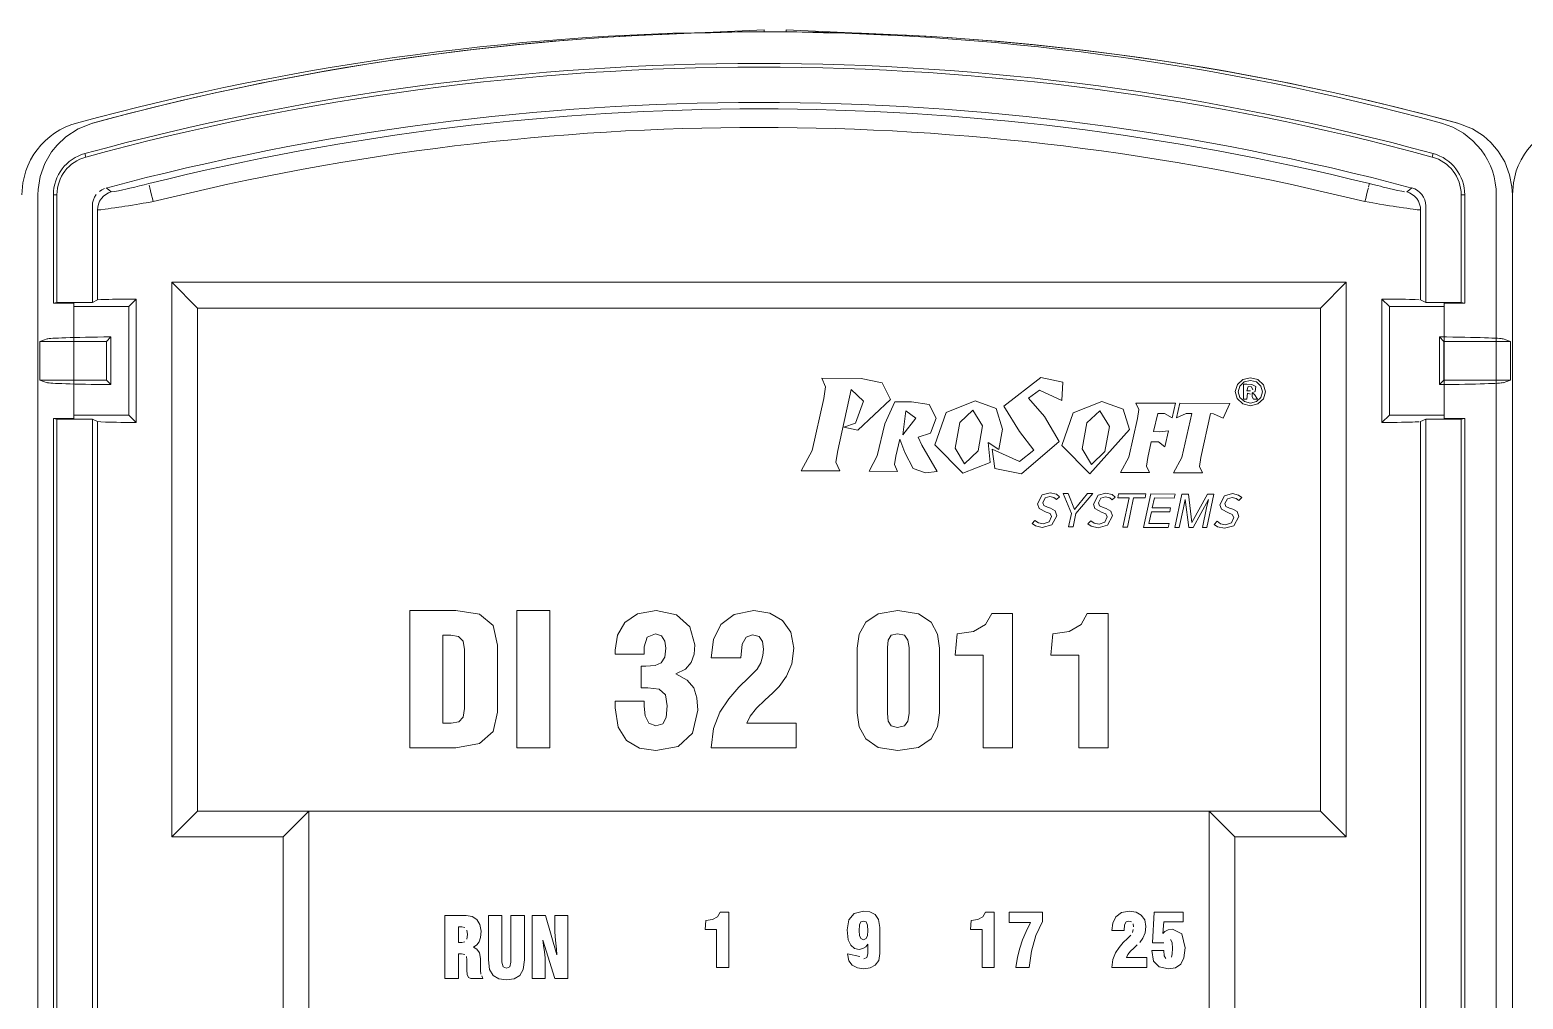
# Model space of a CAD drawing. Header units: millimetres. Extents: x -6000 to 26000, y -6000 to 26000.
# Drawn here: x 125.45 to 131.05, y -4531.38 to -4527.75 of the extents above; entities that cross this region are included whole.
import ezdxf

# ---------------------------------------------------------------- set-up
doc = ezdxf.new("R2010")
doc.units = ezdxf.units.MM
doc.header["$MEASUREMENT"] = 0
doc.layers.add('Чертеж и Рисунок_Ном._пера__1', color=7, linetype='Continuous', lineweight=15)
doc.layers.add('Чертеж и Рисунок_Ном._пера__7', color=7, linetype='Continuous', lineweight=15)

msp = doc.modelspace()

# ---------------------------------------------------------------- linework, layer by layer
at = {"layer": 'Чертеж и Рисунок_Ном._пера__1', "color": 7, "linetype": 'Continuous', "lineweight": 15, "flags": 128}
for points in [[(128.6465, -4529.068), (128.5672, -4529.0518), (128.4206, -4529.051), (128.4344, -4529.0838), (128.428, -4529.1274), (128.3849, -4529.3214), (128.3437, -4529.3975), (128.4874, -4529.3982), (128.4731, -4529.3654), (128.48, -4529.3219), (128.5301, -4529.0932)], [(129.3233, -4529.0655), (129.2405, -4529.0487), (129.1023, -4529.1556), (129.1603, -4529.2505)], [(129.9767, -4529.0749), (129.9977, -4529.0558)], [(129.9767, -4529.0749), (129.9977, -4529.0558)], [(129.9977, -4529.0558), (130.0254, -4529.0492)], [(129.9977, -4529.0558), (130.0254, -4529.0492)], [(130.0254, -4529.0492), (130.0537, -4529.0563)], [(130.0254, -4529.0492), (130.0537, -4529.0563)], [(130.0537, -4529.0563), (130.0742, -4529.0755)], [(130.0537, -4529.0563), (130.0742, -4529.0755)], [(128.5033, -4529.2348), (128.5553, -4529.2454), (128.6772, -4529.1306), (128.6465, -4529.068)], [(128.5301, -4529.0932), (128.5761, -4529.137), (128.5469, -4529.2191)], [(129.2539, -4529.1945), (129.1949, -4529.1253), (129.2361, -4529.0953)], [(129.2361, -4529.0953), (129.3193, -4529.1343), (129.3233, -4529.0655)], [(129.9765, -4529.1275), (129.969, -4529.1014), (129.9767, -4529.0749)], [(129.9765, -4529.1275), (129.969, -4529.1014), (129.9767, -4529.0749)], [(129.9863, -4529.0803), (129.9801, -4529.1015), (129.9862, -4529.1228), (130.003, -4529.1384)], [(129.9863, -4529.0803), (129.9801, -4529.1015), (129.9862, -4529.1228), (130.003, -4529.1384)], [(130.0027, -4529.065), (129.9863, -4529.0803)], [(130.0027, -4529.065), (129.9863, -4529.0803)], [(129.9998, -4529.1295), (129.9998, -4529.0739), (130.0119, -4529.0739), (130.0311, -4529.0741), (130.0462, -4529.0817)], [(129.9998, -4529.1295), (129.9998, -4529.0739), (130.0119, -4529.0739), (130.0311, -4529.0741), (130.0462, -4529.0817)], [(130.0256, -4529.111), (130.015, -4529.1067), (130.0119, -4529.1296), (129.9998, -4529.1295)], [(130.0256, -4529.111), (130.015, -4529.1067), (130.0119, -4529.1296), (129.9998, -4529.1295)], [(130.0255, -4529.0595), (130.0027, -4529.065)], [(130.0255, -4529.0595), (130.0027, -4529.065)], [(130.03, -4529.0835), (130.0169, -4529.0827), (130.0119, -4529.098)], [(130.03, -4529.0835), (130.0169, -4529.0827), (130.0119, -4529.098)], [(130.0119, -4529.098), (130.0261, -4529.098)], [(130.0119, -4529.098), (130.0261, -4529.098)], [(130.0479, -4529.065), (130.0255, -4529.0595)], [(130.0479, -4529.065), (130.0255, -4529.0595)], [(130.0341, -4529.0946), (130.03, -4529.0835)], [(130.0341, -4529.0946), (130.03, -4529.0835)], [(130.0438, -4529.1005), (130.0322, -4529.1053)], [(130.0438, -4529.1005), (130.0322, -4529.1053)], [(130.0462, -4529.0817), (130.0438, -4529.1005)], [(130.0462, -4529.0817), (130.0438, -4529.1005)], [(130.0647, -4529.0806), (130.0479, -4529.065)], [(130.0647, -4529.0806), (130.0479, -4529.065)], [(130.0483, -4529.1385), (130.0649, -4529.1229), (130.0709, -4529.102), (130.0647, -4529.0806)], [(130.0483, -4529.1385), (130.0649, -4529.1229), (130.0709, -4529.102), (130.0647, -4529.0806)], [(130.0742, -4529.0755), (130.0818, -4529.102), (130.0741, -4529.1283)], [(130.0742, -4529.0755), (130.0818, -4529.102), (130.0741, -4529.1283)], [(128.8224, -4529.15), (128.7566, -4529.14), (128.6945, -4529.1397), (128.656, -4529.222), (128.6281, -4529.3422), (128.5972, -4529.3993), (128.7035, -4529.3998), (128.6927, -4529.3741), (128.6976, -4529.3426), (128.7121, -4529.2791), (128.731, -4529.329), (128.7626, -4529.389)], [(128.8269, -4529.257), (128.8488, -4529.2006), (128.8224, -4529.15)], [(129.073, -4529.1646), (128.9942, -4529.136), (128.8865, -4529.1789)], [(129.043, -4529.2916), (129.0832, -4529.3183), (129.0975, -4529.2413), (129.073, -4529.1646)], [(129.3621, -4529.1813), (129.3193, -4529.3029), (129.4237, -4529.4087), (129.5731, -4529.2437), (129.5486, -4529.167)], [(129.4698, -4529.1383), (129.3621, -4529.1813)], [(129.5486, -4529.167), (129.4698, -4529.1383)], [(129.997, -4529.1469), (129.9765, -4529.1275)], [(129.997, -4529.1469), (129.9765, -4529.1275)], [(130.0254, -4529.1541), (129.997, -4529.1469)], [(130.0254, -4529.1541), (129.997, -4529.1469)], [(130.003, -4529.1384), (130.0255, -4529.144)], [(130.003, -4529.1384), (130.0255, -4529.144)], [(130.0535, -4529.1473), (130.0254, -4529.1541)], [(130.0535, -4529.1473), (130.0254, -4529.1541)], [(130.0255, -4529.144), (130.0483, -4529.1385)], [(130.0255, -4529.144), (130.0483, -4529.1385)], [(130.0741, -4529.1283), (130.0535, -4529.1473)], [(130.0741, -4529.1283), (130.0535, -4529.1473)], [(128.5469, -4529.2191), (128.5033, -4529.2348)], [(128.8865, -4529.1789), (128.8437, -4529.3006), (128.9482, -4529.4063), (129.051, -4529.3668), (129.043, -4529.2916)], [(129.0054, -4529.3225), (128.9552, -4529.3714), (128.9195, -4529.3125), (128.9377, -4529.2163)], [(128.9377, -4529.2163), (128.9857, -4529.1708)], [(128.9857, -4529.1708), (129.0217, -4529.2297), (129.0054, -4529.3225)], [(129.1603, -4529.2505), (129.2143, -4529.3206), (129.1613, -4529.3625), (129.0587, -4529.3173), (129.0681, -4529.3887), (129.1682, -4529.4092), (129.3094, -4529.2879), (129.2539, -4529.1945)], [(129.4308, -4529.3737), (129.3951, -4529.3149), (129.4133, -4529.2187)], [(129.4133, -4529.2187), (129.4613, -4529.1732)], [(129.4613, -4529.1732), (129.4973, -4529.2321), (129.481, -4529.3249)], [(128.7949, -4529.3022), (128.7808, -4529.2724), (128.8269, -4529.257)], [(128.8525, -4529.4006), (128.7949, -4529.3022)], [(129.481, -4529.3249), (129.4308, -4529.3737)], [(128.7626, -4529.389), (128.809, -4529.4056)], [(128.809, -4529.4056), (128.8525, -4529.4006)], [(129.2755, -4529.5581), (129.2613, -4529.5522), (129.2347, -4529.5383), (129.2288, -4529.5215), (129.2463, -4529.4877)], [(129.2463, -4529.4877), (129.2761, -4529.4798)], [(129.2573, -4529.4993), (129.2479, -4529.5171), (129.252, -4529.5277)], [(129.29, -4529.4979), (129.2748, -4529.4941), (129.2573, -4529.4993)], [(129.2761, -4529.4798), (129.2993, -4529.4854)], [(129.2993, -4529.4854), (129.3107, -4529.4948), (129.2998, -4529.5056), (129.29, -4529.4979)], [(129.4842, -4529.5592), (129.4699, -4529.5532), (129.4433, -4529.5393), (129.4374, -4529.5225), (129.4549, -4529.4887)], [(129.4549, -4529.4887), (129.4847, -4529.4808), (129.5079, -4529.4865), (129.5193, -4529.4958), (129.5085, -4529.5066), (129.4986, -4529.4989)], [(129.466, -4529.5004), (129.4565, -4529.5182), (129.4606, -4529.5287)], [(129.4986, -4529.4989), (129.4835, -4529.4951), (129.466, -4529.5004)], [(129.9169, -4529.5417), (129.911, -4529.5249), (129.9285, -4529.4911)], [(129.9285, -4529.4911), (129.9583, -4529.4832), (129.9815, -4529.4889)], [(129.9395, -4529.5028), (129.9301, -4529.5205), (129.9342, -4529.5311)], [(129.957, -4529.4975), (129.9395, -4529.5028)], [(129.9722, -4529.5013), (129.957, -4529.4975)], [(129.9815, -4529.4889), (129.9929, -4529.4982), (129.982, -4529.509), (129.9722, -4529.5013)], [(129.252, -4529.5277), (129.2657, -4529.5342), (129.2772, -4529.5376), (129.2939, -4529.5472), (129.3007, -4529.5658), (129.2818, -4529.5997)], [(129.272, -4529.5888), (129.2809, -4529.5692), (129.2755, -4529.5581)], [(129.4606, -4529.5287), (129.4744, -4529.5352), (129.4858, -4529.5387), (129.5026, -4529.5482)], [(129.4806, -4529.5899), (129.4895, -4529.5703), (129.4842, -4529.5592)], [(129.5026, -4529.5482), (129.5093, -4529.5668), (129.4904, -4529.6008)], [(129.9577, -4529.5616), (129.9435, -4529.5556), (129.9169, -4529.5417)], [(129.9342, -4529.5311), (129.9479, -4529.5376), (129.9593, -4529.541), (129.9761, -4529.5506)], [(129.9761, -4529.5506), (129.9829, -4529.5692), (129.964, -4529.6032)], [(129.2204, -4529.6035), (129.2077, -4529.5949), (129.2188, -4529.5834)], [(129.2188, -4529.5834), (129.2317, -4529.5922)], [(129.2818, -4529.5997), (129.2463, -4529.6096), (129.2204, -4529.6035)], [(129.2317, -4529.5922), (129.25, -4529.596)], [(129.25, -4529.596), (129.272, -4529.5888)], [(129.429, -4529.6046), (129.4164, -4529.5959), (129.4274, -4529.5844)], [(129.4274, -4529.5844), (129.4403, -4529.5932)], [(129.4904, -4529.6008), (129.4549, -4529.6106), (129.429, -4529.6046)], [(129.4403, -4529.5932), (129.4587, -4529.597)], [(129.4587, -4529.597), (129.4806, -4529.5899)], [(129.9285, -4529.613), (129.9026, -4529.607), (129.8899, -4529.5983), (129.901, -4529.5868)], [(129.901, -4529.5868), (129.9138, -4529.5956)], [(129.9138, -4529.5956), (129.9322, -4529.5994)], [(129.964, -4529.6032), (129.9285, -4529.613)], [(129.9322, -4529.5994), (129.9542, -4529.5922)], [(129.9542, -4529.5922), (129.9631, -4529.5726), (129.9577, -4529.5616)]]:
    msp.add_lwpolyline(points, dxfattribs=at)
for points in [[(130.0322, -4529.1053), (130.0405, -4529.1117), (130.0519, -4529.1298), (130.0369, -4529.1297), (130.0319, -4529.1206)], [(130.0322, -4529.1053), (130.0405, -4529.1117), (130.0519, -4529.1298), (130.0369, -4529.1297), (130.0319, -4529.1206)], [(129.7456, -4529.1449), (129.5971, -4529.1442), (129.6075, -4529.1687), (129.6027, -4529.2014), (129.5707, -4529.3469), (129.5394, -4529.404), (129.6472, -4529.4045), (129.6368, -4529.38), (129.6417, -4529.3473), (129.6543, -4529.2894), (129.6814, -4529.2895), (129.7052, -4529.3075), (129.719, -4529.2481), (129.687, -4529.2513), (129.6629, -4529.2512), (129.6784, -4529.1829), (129.7041, -4529.183), (129.7324, -4529.1995)], [(129.9483, -4529.1459), (129.923, -4529.2004), (129.887, -4529.1839), (129.8767, -4529.1838), (129.8402, -4529.3483), (129.8354, -4529.381), (129.8458, -4529.4055), (129.7381, -4529.405), (129.7693, -4529.3479), (129.8057, -4529.1835), (129.7846, -4529.1834), (129.7486, -4529.1996), (129.761, -4529.145)], [(128.7236, -4529.2628), (128.7355, -4529.1733), (128.773, -4529.201)], [(129.3434, -4529.4827), (129.3667, -4529.543), (129.4154, -4529.483), (129.4352, -4529.4831), (129.3721, -4529.5577), (129.3614, -4529.608), (129.3445, -4529.6079), (129.3552, -4529.5576), (129.3238, -4529.4826)], [(129.565, -4529.609), (129.5481, -4529.6089), (129.5715, -4529.4988), (129.5291, -4529.4986), (129.5322, -4529.4836), (129.634, -4529.4841), (129.6309, -4529.4991), (129.5884, -4529.4989)], [(129.718, -4529.6098), (129.6255, -4529.6093), (129.6521, -4529.4842), (129.7433, -4529.4847), (129.7402, -4529.4997), (129.6659, -4529.4993), (129.658, -4529.536), (129.7264, -4529.5363), (129.7233, -4529.5513), (129.6549, -4529.551), (129.6456, -4529.5944), (129.7211, -4529.5948)], [(129.7935, -4529.4849), (129.8066, -4529.5909), (129.8651, -4529.4853), (129.8891, -4529.4854), (129.8625, -4529.6105), (129.8461, -4529.6104), (129.8618, -4529.5365), (129.8691, -4529.5053), (129.8111, -4529.6102), (129.7944, -4529.6102), (129.7816, -4529.5049), (129.7749, -4529.5361), (129.7592, -4529.61), (129.7428, -4529.6099), (129.7694, -4529.4848)]]:
    msp.add_lwpolyline(points, close=True, dxfattribs=at)
at = {"layer": 'Чертеж и Рисунок_Ном._пера__7', "color": 7, "linetype": 'Continuous', "lineweight": 15}
for p, q in [((127.821, -4527.7641), (128.204, -4527.7473)), ((128.204, -4527.7473), (128.204, -4527.7549)), ((128.2874, -4527.7473), (128.6704, -4527.7641)), ((128.2874, -4527.7549), (128.2874, -4527.7473)), ((125.6604, -4528.2103), (125.6639, -4528.2232)), ((130.7103, -4528.2103), (130.7068, -4528.2232)), ((125.4846, -4534.9602), (125.4846, -4528.3644)), ((125.4846, -4534.9602), (125.4846, -4528.3647)), ((125.5424, -4528.7704), (125.5424, -4528.3647)), ((125.5558, -4528.3647), (125.5424, -4528.3647)), ((125.5558, -4528.3647), (125.5558, -4528.7677)), ((130.8149, -4528.3647), (130.8149, -4528.7677)), ((130.8149, -4528.3647), (130.8282, -4528.3647)), ((130.8282, -4528.3647), (130.8282, -4528.7704)), ((130.9465, -4534.9602), (130.9465, -4528.3644)), ((131.0068, -4528.3644), (131.0068, -4534.9602)), ((131.0068, -4528.3644), (131.0068, -4534.9602)), ((131.0068, -4534.9184), (131.0068, -4528.3647)), ((125.6885, -4528.7677), (125.6885, -4528.4063)), ((125.7077, -4528.4211), (125.7077, -4528.7581)), ((130.663, -4528.7581), (130.663, -4528.4211)), ((130.6822, -4528.7677), (130.6822, -4528.4063)), ((125.9859, -4528.6921), (130.3848, -4528.6921)), ((125.9859, -4528.6921), (126.0823, -4528.7884)), ((125.9859, -4530.768), (125.9859, -4528.6921)), ((130.2884, -4528.7884), (130.3848, -4528.6921)), ((130.3848, -4528.6921), (130.3848, -4530.768)), ((125.5558, -4528.7677), (125.5424, -4528.7704)), ((125.619, -4528.7704), (125.5424, -4528.7704)), ((125.6885, -4528.7677), (125.5558, -4528.7677)), ((125.619, -4528.7826), (125.619, -4528.7704)), ((125.7077, -4528.7581), (125.6885, -4528.7677)), ((125.8247, -4528.7826), (125.8526, -4528.7548)), ((125.8526, -4528.7548), (125.8526, -4529.2169)), ((130.5181, -4529.2169), (130.5181, -4528.7548)), ((130.5181, -4528.7548), (130.546, -4528.7826)), ((130.6822, -4528.7677), (130.663, -4528.7581)), ((130.8149, -4528.7677), (130.6822, -4528.7677)), ((130.7517, -4528.7704), (130.7517, -4528.7826)), ((130.8282, -4528.7704), (130.7517, -4528.7704)), ((130.8282, -4528.7704), (130.8149, -4528.7677)), ((125.8247, -4528.7826), (125.619, -4528.7826)), ((125.619, -4529.189), (125.619, -4528.7826)), ((125.8247, -4528.7826), (125.8247, -4529.189)), ((130.2884, -4528.7884), (126.0823, -4528.7884)), ((126.0823, -4528.7884), (126.0823, -4530.6716)), ((130.2884, -4530.6716), (130.2884, -4528.7884)), ((130.546, -4528.7826), (130.7517, -4528.7826)), ((130.546, -4529.189), (130.546, -4528.7826)), ((130.7517, -4528.7826), (130.7517, -4529.189)), ((125.4918, -4528.9131), (125.5196, -4528.9039)), ((125.4918, -4528.9131), (125.4918, -4529.0585)), ((125.7409, -4528.9131), (125.4918, -4528.9131)), ((125.7409, -4528.9131), (125.7576, -4528.8964)), ((125.7409, -4528.9131), (125.7409, -4529.0585)), ((125.7576, -4528.8964), (125.7576, -4529.0752)), ((130.7338, -4528.8964), (130.7338, -4529.0752)), ((130.7338, -4528.8964), (130.7505, -4528.9131)), ((130.9995, -4528.9131), (130.7505, -4528.9131)), ((130.7505, -4529.0585), (130.7505, -4528.9131)), ((130.9995, -4528.9131), (130.9718, -4528.9039)), ((130.9995, -4528.9131), (130.9995, -4529.0585)), ((125.5196, -4529.0678), (125.4918, -4529.0585)), ((125.4918, -4529.0585), (125.7409, -4529.0585)), ((125.7409, -4529.0585), (125.7576, -4529.0752)), ((130.7505, -4529.0585), (130.7338, -4529.0752)), ((130.7505, -4529.0585), (130.9995, -4529.0585)), ((130.9718, -4529.0678), (130.9995, -4529.0585)), ((125.5424, -4529.2013), (125.5424, -4533.7919)), ((125.5558, -4529.2039), (125.5424, -4529.2013)), ((125.619, -4529.2013), (125.5424, -4529.2013)), ((125.6885, -4529.2039), (125.5558, -4529.2039)), ((125.5558, -4529.2039), (125.5558, -4533.7892)), ((125.8247, -4529.189), (125.619, -4529.189)), ((125.619, -4529.189), (125.619, -4529.2013)), ((125.6885, -4529.2039), (125.7077, -4529.2135)), ((125.6885, -4533.7892), (125.6885, -4529.2039)), ((125.7077, -4529.2135), (125.7077, -4533.7796)), ((125.8526, -4529.2169), (125.8247, -4529.189)), ((130.5181, -4529.2169), (130.546, -4529.189)), ((130.546, -4529.189), (130.7517, -4529.189)), ((130.6822, -4529.2039), (130.663, -4529.2135)), ((130.663, -4533.7796), (130.663, -4529.2135)), ((130.8149, -4529.2039), (130.6822, -4529.2039)), ((130.6822, -4533.7892), (130.6822, -4529.2039)), ((130.7517, -4529.2013), (130.7517, -4529.189)), ((130.8282, -4529.2013), (130.7517, -4529.2013)), ((130.8282, -4529.2013), (130.8149, -4529.2039)), ((130.8149, -4533.7892), (130.8149, -4529.2039)), ((130.8282, -4529.2013), (130.8282, -4533.7919)), ((125.9859, -4530.768), (126.0823, -4530.6716)), ((126.0823, -4530.6716), (126.4996, -4530.6716)), ((126.3075, -4530.6716), (130.0632, -4530.6716)), ((126.4032, -4530.768), (126.4996, -4530.6716)), ((126.4996, -4530.6716), (126.4996, -4534.5664)), ((126.4996, -4530.6716), (129.8711, -4530.6716)), ((129.8711, -4530.6716), (130.2884, -4530.6716)), ((129.8711, -4530.6716), (129.9675, -4530.768)), ((129.8711, -4534.5664), (129.8711, -4530.6716)), ((130.2884, -4530.6716), (130.3848, -4530.768)), ((126.4032, -4530.768), (125.9859, -4530.768)), ((126.4032, -4534.6628), (126.4032, -4530.768)), ((130.3848, -4530.768), (129.9675, -4530.768)), ((129.9675, -4530.768), (129.9675, -4534.6628))]:
    msp.add_line(p, q, dxfattribs=at)
at = {"layer": 'Чертеж и Рисунок_Ном._пера__7', "color": 7, "linetype": 'Continuous', "lineweight": 15, "flags": 128}
for points in [[(125.6291, -4528.0963), (125.6075, -4528.1032), (125.5865, -4528.1117), (125.5663, -4528.122), (125.5469, -4528.1339), (125.5299, -4528.1463), (125.5116, -4528.1621), (125.4957, -4528.1783), (125.4812, -4528.1958), (125.4691, -4528.213), (125.4568, -4528.2338), (125.4463, -4528.2558), (125.4388, -4528.2755), (125.4279, -4528.3193), (125.4242, -4528.3644)], [(125.6894, -4528.0963), (125.6351, -4528.1175), (125.589, -4528.1473), (125.5561, -4528.1783), (125.5356, -4528.2039), (125.5104, -4528.2473), (125.493, -4528.2964), (125.4853, -4528.3445), (125.4846, -4528.3644)], [(130.7416, -4528.0963), (130.7842, -4528.1118), (130.8238, -4528.1339), (130.8592, -4528.1622), (130.8895, -4528.1958), (130.9034, -4528.2157), (130.9139, -4528.2338), (130.9244, -4528.2558), (130.9319, -4528.2755), (130.9383, -4528.2973), (130.9428, -4528.3195), (130.9457, -4528.3435), (130.9465, -4528.3644)], [(130.8019, -4528.0963), (130.8568, -4528.1177), (130.8982, -4528.144), (130.9263, -4528.1688), (130.9539, -4528.2012), (130.9781, -4528.2413), (130.9965, -4528.2894), (131.0052, -4528.3345), (131.0068, -4528.3644)], [(131.2117, -4528.0963), (131.1901, -4528.1032), (131.1691, -4528.1117), (131.1489, -4528.122), (131.1295, -4528.1339), (131.1126, -4528.1463), (131.0942, -4528.1621), (131.0783, -4528.1783), (131.0638, -4528.1958), (131.0517, -4528.213), (131.0394, -4528.2338), (131.0289, -4528.2558), (131.0214, -4528.2755), (131.0105, -4528.3193), (131.0068, -4528.3644)], [(125.7594, -4528.3539), (125.7717, -4528.3525), (125.7858, -4528.3497), (125.8028, -4528.346), (125.8135, -4528.3435), (125.8283, -4528.3401), (125.8475, -4528.3355), (125.8645, -4528.3314), (125.882, -4528.3271), (125.8995, -4528.3228)], [(125.9034, -4528.3387), (125.9008, -4528.3282)], [(130.4712, -4528.3228), (130.4683, -4528.3346)], [(130.4712, -4528.3228), (130.4843, -4528.326), (130.5022, -4528.3304), (130.5124, -4528.3329), (130.5232, -4528.3355), (130.5353, -4528.3384), (130.5457, -4528.3408), (130.5619, -4528.3446), (130.5767, -4528.3479), (130.5924, -4528.3513), (130.6027, -4528.3532)], [(125.6885, -4528.4063), (125.6894, -4528.395), (125.6922, -4528.3839), (125.6967, -4528.3735), (125.7029, -4528.3639)], [(125.7077, -4528.4211), (125.7086, -4528.4103), (125.7112, -4528.3993), (125.7158, -4528.3886), (125.7221, -4528.3787), (125.7301, -4528.37), (125.7393, -4528.3629), (125.7492, -4528.3575), (125.7594, -4528.3539)], [(125.7146, -4528.3521), (125.724, -4528.3457), (125.7343, -4528.341)], [(125.7594, -4528.3539), (125.7498, -4528.3465), (125.7401, -4528.3391)], [(125.9162, -4528.3902), (125.9132, -4528.3782), (125.9102, -4528.3659), (125.9063, -4528.3503), (125.9034, -4528.3387)], [(130.4673, -4528.3387), (130.4644, -4528.3503), (130.4605, -4528.3659), (130.4575, -4528.3782), (130.4545, -4528.3902)], [(130.6306, -4528.3391), (130.6209, -4528.3465), (130.6113, -4528.3539)], [(130.663, -4528.4211), (130.6621, -4528.4103), (130.6595, -4528.3993), (130.6549, -4528.3886), (130.6485, -4528.3787), (130.6406, -4528.37), (130.6314, -4528.3629), (130.6215, -4528.3575), (130.6113, -4528.3539)], [(130.6306, -4528.3391), (130.6412, -4528.3429), (130.6512, -4528.3484), (130.6601, -4528.3555), (130.6678, -4528.3639), (130.674, -4528.3735), (130.6785, -4528.3839), (130.6813, -4528.395), (130.6822, -4528.4063)], [(125.7077, -4528.4211), (125.7204, -4528.4204), (125.7359, -4528.4185), (125.7471, -4528.4169), (125.7594, -4528.4152), (125.7722, -4528.4133), (125.7882, -4528.4108), (125.7984, -4528.4093), (125.8102, -4528.4074), (125.8237, -4528.4053), (125.8389, -4528.4028), (125.8526, -4528.4006), (125.8658, -4528.3985), (125.8783, -4528.3965), (125.8897, -4528.3946), (125.9, -4528.3929), (125.9162, -4528.3902)], [(130.4545, -4528.3902), (130.4702, -4528.3928), (130.4846, -4528.3952), (130.4974, -4528.3973), (130.5086, -4528.3991), (130.5259, -4528.4019), (130.5471, -4528.4053), (130.5605, -4528.4074), (130.5723, -4528.4093), (130.5825, -4528.4108), (130.5985, -4528.4133), (130.6113, -4528.4152), (130.6235, -4528.4169), (130.6348, -4528.4185), (130.6503, -4528.4204), (130.6619, -4528.4212)], [(125.7077, -4528.7581), (125.7196, -4528.757), (125.7379, -4528.7563), (125.7498, -4528.756), (125.7636, -4528.7558), (125.7788, -4528.7555), (125.7956, -4528.7553), (125.823, -4528.755), (125.8526, -4528.7548)], [(130.5181, -4528.7548), (130.5477, -4528.755), (130.5751, -4528.7553), (130.5919, -4528.7555), (130.6071, -4528.7558), (130.6209, -4528.756), (130.6328, -4528.7563), (130.6429, -4528.7567), (130.6572, -4528.7574)], [(125.7077, -4529.2135), (125.7196, -4529.2146), (125.7379, -4529.2153), (125.7498, -4529.2156), (125.7636, -4529.2159), (125.7788, -4529.2162), (125.7956, -4529.2164), (125.823, -4529.2167), (125.8526, -4529.2169)], [(130.5181, -4529.2169), (130.5477, -4529.2167), (130.5751, -4529.2164), (130.5919, -4529.2162), (130.6071, -4529.2159), (130.6209, -4529.2156), (130.6328, -4529.2153), (130.6429, -4529.215), (130.6572, -4529.2143)], [(127.1381, -4529.9344), (127.0496, -4529.9208), (126.8773, -4529.9208), (126.8773, -4530.4342)], [(127.1896, -4529.9768), (127.1381, -4529.9344)], [(127.7301, -4529.9331), (127.6826, -4529.966), (127.6553, -4530.0134)], [(127.7996, -4529.9208), (127.7301, -4529.9331)], [(127.8756, -4529.937), (127.7996, -4529.9208)], [(127.9264, -4529.9816), (127.8756, -4529.937)], [(128.0927, -4529.935), (128.0428, -4529.9735)], [(128.1664, -4529.9208), (128.0927, -4529.935)], [(128.2262, -4529.9302), (128.1664, -4529.9208)], [(128.2735, -4529.9576), (128.2262, -4529.9302)], [(128.6316, -4529.9326), (128.5849, -4529.9642)], [(128.7055, -4529.9208), (128.6316, -4529.9326)], [(128.7825, -4529.9327), (128.7055, -4529.9208)], [(128.83, -4529.9644), (128.7825, -4529.9327)], [(129.0251, -4530.4342), (129.1352, -4530.4342), (129.1352, -4529.9316), (129.0566, -4529.9316), (129.0337, -4529.9727)], [(129.3833, -4530.4342), (129.4934, -4530.4342), (129.4934, -4529.9316), (129.4148, -4529.9316), (129.3919, -4529.9727), (129.3466, -4529.9989)], [(127.1893, -4530.3732), (127.2062, -4530.3012), (127.2062, -4530.0509), (127.1896, -4529.9768)], [(127.7667, -4530.0207), (127.7975, -4530.0073)], [(127.7975, -4530.0073), (127.8199, -4530.0152)], [(127.942, -4530.084), (127.9447, -4530.0488), (127.9264, -4529.9816)], [(128.0428, -4529.9735), (128.0145, -4530.0297)], [(128.3046, -4530.0016), (128.2735, -4529.9576)], [(128.3158, -4530.061), (128.3046, -4530.0016)], [(128.5849, -4529.9642), (128.5604, -4530.0092)], [(128.6805, -4530.0134), (128.7041, -4530.0073)], [(128.7041, -4530.0073), (128.7298, -4530.0134)], [(128.854, -4530.0095), (128.83, -4529.9644)], [(128.9884, -4529.9989), (128.9279, -4530.0081), (128.92, -4530.0874), (129.0251, -4530.0874), (129.0251, -4530.4342)], [(129.0337, -4529.9727), (128.9884, -4529.9989)], [(129.3466, -4529.9989), (129.2861, -4530.0081), (129.2782, -4530.0874), (129.3833, -4530.0874), (129.3833, -4530.4342)], [(127.0009, -4530.0131), (127.031, -4530.0131), (127.0602, -4530.0182)], [(127.0604, -4530.3367), (127.0317, -4530.3419), (127.0009, -4530.3419), (127.0009, -4530.0131)], [(127.0602, -4530.0182), (127.0771, -4530.0351)], [(127.0771, -4530.0351), (127.0825, -4530.066), (127.0825, -4530.2876), (127.0771, -4530.3195)], [(127.6553, -4530.0134), (127.6466, -4530.0695), (127.6466, -4530.0838), (127.7553, -4530.0838)], [(127.7553, -4530.0838), (127.7553, -4530.0567), (127.7667, -4530.0207)], [(127.8199, -4530.0152), (127.8323, -4530.035)], [(127.8323, -4530.035), (127.8361, -4530.061), (127.8321, -4530.0958)], [(128.0145, -4530.0297), (128.0055, -4530.0974), (128.1171, -4530.0974), (128.1218, -4530.0472)], [(128.1218, -4530.0472), (128.1366, -4530.0198)], [(128.1366, -4530.0198), (128.1614, -4530.0116)], [(128.1614, -4530.0116), (128.1863, -4530.0183)], [(128.1863, -4530.0183), (128.1987, -4530.037)], [(128.1987, -4530.037), (128.2022, -4530.0653)], [(128.3083, -4530.12), (128.3158, -4530.061)], [(128.5604, -4530.0092), (128.5532, -4530.0617)], [(128.5532, -4530.0617), (128.5532, -4530.3033), (128.5604, -4530.3559)], [(128.6695, -4530.3347), (128.6669, -4530.3062), (128.6669, -4530.0595), (128.6695, -4530.0311)], [(128.6695, -4530.0311), (128.6805, -4530.0134)], [(128.7298, -4530.0134), (128.7432, -4530.0311), (128.747, -4530.0595), (128.747, -4530.3062), (128.7432, -4530.3347), (128.7298, -4530.3523)], [(128.854, -4530.3557), (128.8607, -4530.3033), (128.8607, -4530.0617), (128.854, -4530.0095)], [(127.8321, -4530.0958), (127.8191, -4530.1164), (127.7959, -4530.1263)], [(127.9097, -4530.1404), (127.9315, -4530.1152)], [(127.9315, -4530.1152), (127.942, -4530.084)], [(128.2, -4530.089), (128.1926, -4530.1159), (128.1785, -4530.1396)], [(128.2022, -4530.0653), (128.2, -4530.089)], [(127.7959, -4530.1263), (127.761, -4530.1289), (127.7438, -4530.1289), (127.7438, -4530.2097), (127.7689, -4530.2097), (127.8119, -4530.2152)], [(127.8732, -4530.1575), (127.9097, -4530.1404)], [(127.9163, -4530.1808), (127.8732, -4530.1575)], [(128.1471, -4530.1714), (128.1099, -4530.2079)], [(128.1785, -4530.1396), (128.1471, -4530.1714)], [(128.2601, -4530.2054), (128.2885, -4530.1663)], [(128.2885, -4530.1663), (128.3083, -4530.12)], [(127.8119, -4530.2152), (127.835, -4530.2357)], [(127.9412, -4530.2102), (127.9163, -4530.1808)], [(127.9527, -4530.2471), (127.9412, -4530.2102)], [(128.1099, -4530.2079), (128.0719, -4530.2507)], [(128.1762, -4530.2864), (128.2069, -4530.2567), (128.2371, -4530.2289)], [(128.2371, -4530.2289), (128.2601, -4530.2054)], [(127.7592, -4530.3152), (127.7553, -4530.279), (127.7553, -4530.2597), (127.6466, -4530.2597), (127.6466, -4530.2847), (127.6579, -4530.3568)], [(127.835, -4530.2357), (127.8418, -4530.2769)], [(127.8418, -4530.2769), (127.838, -4530.321)], [(127.9555, -4530.2933), (127.9527, -4530.2471)], [(128.0719, -4530.2507), (128.0384, -4530.3016)], [(128.1516, -4530.3156), (128.1762, -4530.2864)], [(127.0771, -4530.3195), (127.0604, -4530.3367)], [(127.7728, -4530.3422), (127.7592, -4530.3152)], [(127.7982, -4530.3527), (127.7728, -4530.3422)], [(127.838, -4530.321), (127.8244, -4530.3453)], [(127.9364, -4530.3803), (127.9555, -4530.2933)], [(128.0055, -4530.4342), (128.3244, -4530.4342), (128.3244, -4530.3419), (128.1399, -4530.3419), (128.1516, -4530.3156)], [(128.0384, -4530.3016), (128.0146, -4530.3622)], [(128.7298, -4530.3523), (128.7041, -4530.3584), (128.6805, -4530.3523), (128.6695, -4530.3347)], [(126.8773, -4530.4342), (127.0496, -4530.4342), (127.1379, -4530.4185), (127.1893, -4530.3732)], [(127.6579, -4530.3568), (127.6894, -4530.4067)], [(127.8244, -4530.3453), (127.7982, -4530.3527)], [(127.8825, -4530.4294), (127.9364, -4530.3803)], [(128.0146, -4530.3622), (128.0055, -4530.4342)], [(128.5604, -4530.3559), (128.5849, -4530.4012)], [(128.83, -4530.4009), (128.854, -4530.3557)], [(127.6894, -4530.4067), (127.7374, -4530.4356)], [(127.7374, -4530.4356), (127.7982, -4530.4449)], [(127.7982, -4530.4449), (127.8825, -4530.4294)], [(128.5849, -4530.4012), (128.6316, -4530.433)], [(128.6316, -4530.433), (128.7055, -4530.4449)], [(128.7055, -4530.4449), (128.7825, -4530.4329)], [(128.7825, -4530.4329), (128.83, -4530.4009)], [(127.1108, -4531.0656), (127.0887, -4531.0619), (127.0089, -4531.0619), (127.0089, -4531.2977), (127.0597, -4531.2977), (127.0597, -4531.2057)], [(127.1399, -4531.0954), (127.1283, -4531.0769), (127.1108, -4531.0656)], [(127.1717, -4531.0619), (127.1717, -4531.2281), (127.1762, -4531.2639)], [(127.2266, -4531.2544), (127.2224, -4531.2372), (127.2224, -4531.0619), (127.1717, -4531.0619)], [(127.3024, -4531.2638), (127.3069, -4531.2281), (127.3069, -4531.0619), (127.2562, -4531.0619), (127.2562, -4531.2372), (127.252, -4531.2543)], [(127.3362, -4531.0619), (127.3362, -4531.2977), (127.3846, -4531.2977), (127.3846, -4531.2419), (127.3837, -4531.221)], [(127.4241, -4531.1652), (127.4268, -4531.1886), (127.4286, -4531.21), (127.3852, -4531.0619), (127.3362, -4531.0619)], [(127.3784, -4531.1749), (127.3761, -4531.1542), (127.4201, -4531.2977), (127.4691, -4531.2977), (127.4691, -4531.0619), (127.4207, -4531.0619), (127.4207, -4531.1207), (127.4217, -4531.1419)], [(128.0302, -4531.0669), (128.0115, -4531.0777)], [(128.0266, -4531.257), (128.072, -4531.257), (128.072, -4531.05), (128.0396, -4531.05), (128.0302, -4531.0669)], [(128.5766, -4531.0456), (128.541, -4531.0542), (128.5214, -4531.0784)], [(128.6002, -4531.0485), (128.5766, -4531.0456)], [(128.6332, -4531.0772), (128.6198, -4531.0585), (128.6002, -4531.0485)], [(129.0239, -4531.0669), (129.0053, -4531.0777)], [(129.0204, -4531.257), (129.0657, -4531.257), (129.0657, -4531.05), (129.0333, -4531.05), (129.0239, -4531.0669)], [(129.2225, -4531.1368), (129.2465, -4531.0844), (129.2465, -4531.05), (129.1217, -4531.05), (129.1217, -4531.088), (129.2014, -4531.088), (129.1856, -4531.1219)], [(129.5218, -4531.0673), (129.5101, -4531.0904)], [(129.5424, -4531.0514), (129.5218, -4531.0673)], [(129.5727, -4531.0456), (129.5424, -4531.0514)], [(129.5973, -4531.0494), (129.5727, -4531.0456)], [(129.6168, -4531.0607), (129.5973, -4531.0494)], [(129.6296, -4531.0789), (129.6168, -4531.0607)], [(129.701, -4531.0853), (129.7732, -4531.0853), (129.7732, -4531.05), (129.6648, -4531.05), (129.6589, -4531.1639), (129.701, -4531.1639)], [(127.0597, -4531.1043), (127.0723, -4531.1043), (127.0834, -4531.1073)], [(127.0835, -4531.1605), (127.0726, -4531.1634), (127.0597, -4531.1634), (127.0597, -4531.1043)], [(127.0907, -4531.1168), (127.0934, -4531.1338), (127.0908, -4531.1509)], [(127.1442, -4531.1213), (127.1399, -4531.0954)], [(127.1424, -4531.1443), (127.1442, -4531.1213)], [(128.0115, -4531.0777), (127.9866, -4531.0815), (127.9834, -4531.1142), (128.0266, -4531.1142), (128.0266, -4531.257)], [(128.5214, -4531.0784), (128.5153, -4531.1162), (128.5189, -4531.1533)], [(128.5601, -4531.1195), (128.5613, -4531.0975)], [(128.5616, -4531.1371), (128.5601, -4531.1195)], [(128.5613, -4531.0975), (128.5662, -4531.0864)], [(128.5662, -4531.0864), (128.5766, -4531.0833)], [(128.5766, -4531.0833), (128.5868, -4531.0865)], [(128.5868, -4531.0865), (128.5919, -4531.0978)], [(128.5919, -4531.0978), (128.5934, -4531.1195)], [(128.5934, -4531.1195), (128.5919, -4531.1371)], [(128.6334, -4531.2306), (128.6381, -4531.2049), (128.6381, -4531.1065), (128.6332, -4531.0772)], [(129.0053, -4531.0777), (128.9803, -4531.0815), (128.9771, -4531.1142), (129.0204, -4531.1142), (129.0204, -4531.257)], [(129.1856, -4531.1219), (129.1724, -4531.1532)], [(129.5101, -4531.0904), (129.5064, -4531.1183), (129.5524, -4531.1183), (129.5543, -4531.0976), (129.5604, -4531.0864)], [(129.5604, -4531.0864), (129.5706, -4531.083)], [(129.5706, -4531.083), (129.5809, -4531.0857)], [(129.5865, -4531.1148), (129.5835, -4531.1259)], [(129.586, -4531.0934), (129.5874, -4531.105)], [(129.6342, -4531.1033), (129.6296, -4531.0789)], [(129.6311, -4531.1276), (129.6342, -4531.1033)], [(129.7056, -4531.1219), (129.6972, -4531.1301), (129.701, -4531.0853)], [(129.7334, -4531.1136), (129.717, -4531.1159), (129.7056, -4531.1219)], [(129.7688, -4531.1313), (129.7334, -4531.1136)], [(127.1154, -4531.1811), (127.1282, -4531.1725)], [(127.1383, -4531.2024), (127.129, -4531.1887), (127.1154, -4531.1811)], [(127.1282, -4531.1725), (127.1372, -4531.1608)], [(127.1372, -4531.1608), (127.1424, -4531.1443)], [(127.3837, -4531.221), (127.3813, -4531.1979), (127.3784, -4531.1749)], [(127.4217, -4531.1419), (127.4241, -4531.1652)], [(128.5189, -4531.1533), (128.5285, -4531.1737)], [(128.5285, -4531.1737), (128.5427, -4531.1853)], [(128.5766, -4531.1527), (128.5667, -4531.1486), (128.5616, -4531.1371)], [(128.5745, -4531.1862), (128.5855, -4531.1792)], [(128.5868, -4531.1486), (128.5766, -4531.1527)], [(128.5855, -4531.1792), (128.5934, -4531.1698), (128.5934, -4531.2057), (128.5896, -4531.2197)], [(128.5919, -4531.1371), (128.5868, -4531.1486)], [(129.1724, -4531.1532), (129.1617, -4531.1845)], [(129.2055, -4531.1951), (129.2225, -4531.1368)], [(129.5338, -4531.1814), (129.52, -4531.2024)], [(129.5494, -4531.1638), (129.5338, -4531.1814)], [(129.5647, -4531.1488), (129.5494, -4531.1638)], [(129.5777, -4531.1357), (129.5647, -4531.1488)], [(129.5894, -4531.1839), (129.6018, -4531.1724)], [(129.6112, -4531.1628), (129.623, -4531.1467)], [(129.623, -4531.1467), (129.6311, -4531.1276)], [(129.7269, -4531.1518), (129.7323, -4531.1631)], [(129.7323, -4531.1631), (129.734, -4531.1851), (129.7331, -4531.2055)], [(129.7768, -4531.2208), (129.7808, -4531.1834), (129.7688, -4531.1313)], [(127.0597, -4531.2057), (127.0708, -4531.2057), (127.0831, -4531.2082)], [(127.0894, -4531.2158), (127.0911, -4531.2284), (127.0911, -4531.2671), (127.0921, -4531.2831)], [(127.1432, -4531.2814), (127.1418, -4531.2681), (127.1418, -4531.2231), (127.1383, -4531.2024)], [(128.5168, -4531.2057), (128.5214, -4531.2313), (128.5341, -4531.2486)], [(128.5634, -4531.2155), (128.5168, -4531.2057)], [(128.5427, -4531.1853), (128.5598, -4531.189)], [(128.5598, -4531.189), (128.5745, -4531.1862)], [(128.5896, -4531.2197), (128.578, -4531.2246)], [(128.6205, -4531.2481), (128.6334, -4531.2306)], [(129.1533, -4531.2183), (129.1473, -4531.257), (129.197, -4531.257)], [(129.1617, -4531.1845), (129.1533, -4531.2183)], [(129.197, -4531.257), (129.2055, -4531.1951)], [(129.5064, -4531.257), (129.6377, -4531.257), (129.6377, -4531.219), (129.5618, -4531.219), (129.5666, -4531.2081)], [(129.5102, -4531.2273), (129.5064, -4531.257)], [(129.52, -4531.2024), (129.5102, -4531.2273)], [(129.5666, -4531.2081), (129.5767, -4531.1961)], [(129.5767, -4531.1961), (129.5894, -4531.1839)], [(129.7029, -4531.213), (129.701, -4531.1934), (129.6566, -4531.1934), (129.663, -4531.2325)], [(129.663, -4531.2325), (129.6834, -4531.2545)], [(129.7085, -4531.2232), (129.7029, -4531.213)], [(129.7331, -4531.2055), (129.7302, -4531.2181)], [(129.765, -4531.2448), (129.7768, -4531.2208)], [(127.0921, -4531.2831), (127.0966, -4531.2938)], [(127.0966, -4531.2938), (127.1063, -4531.2977), (127.1509, -4531.2977), (127.1466, -4531.2882)], [(127.1762, -4531.2639), (127.1893, -4531.2871)], [(127.1893, -4531.2871), (127.2104, -4531.2995)], [(127.252, -4531.2543), (127.2392, -4531.2599), (127.2266, -4531.2544)], [(127.2678, -4531.2995), (127.2891, -4531.2869)], [(127.2891, -4531.2869), (127.3024, -4531.2638)], [(128.5341, -4531.2486), (128.5535, -4531.2583)], [(128.5535, -4531.2583), (128.578, -4531.2614), (128.6015, -4531.2582)], [(128.6015, -4531.2582), (128.6205, -4531.2481)], [(129.6834, -4531.2545), (129.7193, -4531.2614)], [(129.7193, -4531.2614), (129.7457, -4531.2576)], [(129.7457, -4531.2576), (129.765, -4531.2448)], [(127.2104, -4531.2995), (127.2392, -4531.3032)], [(127.2392, -4531.3032), (127.2678, -4531.2995)]]:
    msp.add_lwpolyline(points, dxfattribs=at)
msp.add_lwpolyline([(127.4013, -4529.9208), (127.2777, -4529.9208), (127.2777, -4530.4342), (127.4013, -4530.4342)], close=True, dxfattribs=at)
at = {"layer": 'Чертеж и Рисунок_Ном._пера__7', "color": 7, "linetype": 'Continuous', "lineweight": 15}
for centre, radius, start, end in [((128.1853, -4537.4918), 9.737, 74.77978, 105.22022), ((128.2457, -4537.4918), 9.737, 90, 105.22022), ((128.2457, -4537.4918), 9.737, 92.5, 105.21846), ((128.2457, -4537.4918), 9.737, 74.77978, 90), ((128.2457, -4537.4918), 9.737, 74.78154, 87.5), ((128.1853, -4537.4918), 9.6188, 74.78154, 105.21846), ((128.1853, -4537.4918), 9.6054, 74.78154, 105.21846), ((128.1853, -4537.5196), 9.5005, 75.08546, 104.91454), ((128.1853, -4537.5196), 9.4766, 76.04186, 103.95814), ((128.1853, -4537.5196), 9.4071, 76.04185, 103.95815), ((125.7024, -4528.3647), 0.16, 105.2185, 180), ((130.6683, -4528.3647), 0.16, 0, 74.7815), ((125.7024, -4528.3647), 0.1466, 105.2185, 180), ((130.6683, -4528.3647), 0.1466, 0, 74.7815)]:
    msp.add_arc(centre, radius, start, end, dxfattribs=at)
for centre, start_param, end_param in [((126.0753, -4528.9044), 2.178367, 3.089233), ((130.4161, -4528.9044), 0.05236, 0.963226), ((126.0753, -4529.0672), 3.193953, 4.104819), ((130.4161, -4529.0672), 5.319959, 6.230825)]:
    msp.add_ellipse(centre, major_axis=(0.5564, 0), ratio=0.017455, start_param=start_param, end_param=end_param, dxfattribs=at)

doc.saveas('drawing.dxf')
